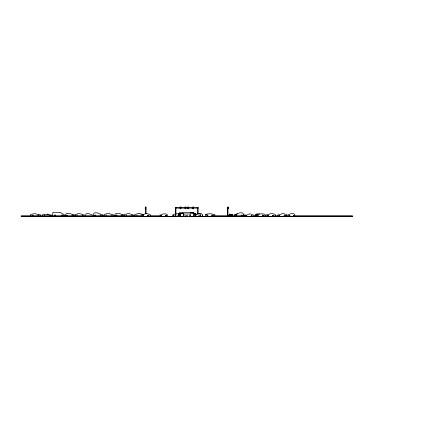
<?xml version="1.0" encoding="UTF-8"?>
<svg xmlns="http://www.w3.org/2000/svg" width="424" height="424" viewBox="0 0 424 424"><rect width="100%" height="100%" fill="white"/><g stroke="black" fill="none" stroke-linecap="round" stroke-linejoin="round"><path stroke-width="0.64" d="M167.427 216.203L167.427 214.767L165.848 213.86L162.832 213.95L161.878 214.767L159.519 215.127M182.606 212.588L179.527 212.588L178.912 213.574L178.912 215.758L178.912 214.904M195.782 216.203L195.787 215.048L196.927 213.95L199.858 213.86L200.791 214.767L200.791 216.203M195.92 214.788L195.612 213.871M229.517 214.115L229.527 214.406M229.623 214.115L228.716 215.869M234.398 215.89L234.424 214.613C237.239 214.396 239.449 211.995 242.539 212.965L243.678 214.279L243.678 215.89M205.285 215.869L205.523 214.47L206.833 214.406M52.438 215.896L52.958 212.371L60.394 212.371L62.397 213.85L64.077 214.3L64.135 215.896M85.457 215.297L86.231 213.696L88.743 213.638L92.448 215M179.887 216.542L180.338 214.618M195.83 215.657L195.983 215.318M200.276 215.604L200.451 215.212M235.018 214.867L235.251 214.47L237.504 213.982M180.067 215.233L180.306 214.374L180.067 215.021L180.73 215.021M198.909 215.604L199.105 215.212M173.056 215.933L173.814 215.286M177.592 215.933L178.35 215.286M228.817 215.927L229.506 214.295L228.891 215.927M206.536 215.726L207.5 215.249L207.887 215.726M211.21 215.726L211.353 215.424M180.067 215.599L180.677 213.569L183.189 213.521M179.887 215.768L180.227 215.132L179.887 215.556L180.497 215.556M229.813 214.417L229.739 214.82M180.067 215.021L180.613 214.062M141.902 215.705L142.48 215.122L143.487 215.705M142.051 215.742L142.522 215.27L143.339 215.742M147.472 215.705L148.05 215.122L149.057 215.705M147.621 215.742L148.093 215.27L148.909 215.742M256.584 215.657L257.209 215.032L258.296 215.657M256.769 215.71L257.262 215.217L258.11 215.71M262.191 215.657L262.816 215.032L263.903 215.657M262.377 215.71L262.864 215.217L263.717 215.71M267.014 215.731L267.608 215.138L268.641 215.731M267.221 215.79L267.666 215.344L268.434 215.79M272.404 215.731L273.003 215.138L274.031 215.731M272.611 215.79L273.056 215.344L273.825 215.79M283.979 215.726L284.525 215.185L285.463 215.726M284.091 215.758L284.552 215.297L285.352 215.758M293.297 215.774L294.203 215.254M293.413 215.805L294.171 215.366M180.067 214.724L180.778 213.564M179.887 215.556L180.317 214.915M160.32 215.604L160.998 215.212L161.677 215.604M160.41 215.657L160.998 215.318L161.586 215.657M165.429 215.604L166.113 215.212L166.791 215.604M165.524 215.657L166.113 215.318L166.701 215.657M232.691 214.751L231.61 214.714M196.831 214.369C198.437 212.366 203.228 213.208 202.73 216.102M231.859 214.581L230.799 214.724M232.755 214.761L231.79 215.085M54.245 215.09L55.645 215.09M54.383 215.228L55.507 215.228M61.644 215.09L63.044 215.09M61.782 215.228L62.906 215.228M66.398 215.244L67.628 215.244M72.053 215.244L73.283 215.244M82.357 215.201L82.934 215.122M115.863 215.244L117.093 215.244M121.518 215.244L122.748 215.244M131.62 215.201L132.198 215.122M245.454 215.742L246.54 215.742M251.088 215.742L252.174 215.742M288.85 215.381L289.454 215.254L289.979 215.774M288.829 215.524L289.428 215.366L289.862 215.805M37.9 215.275L39.029 215.275M100.064 215.212L101.135 215.18M235.776 215.18L236.846 215.212M32.06 215.275L33.22 215.275M94.674 215.212L95.835 215.212M241.081 215.212L242.237 215.212M287.832 214.878C289.884 214.353 292.873 212.228 294.712 214.507L294.908 215.148M244.611 215.328L247.16 214.92L248.883 214.014L251.024 214.014L252.651 214.92L253.663 214.92M277.513 214.994L280.253 214.56L281.976 213.654L284.117 213.654L285.744 214.56L286.757 214.56L286.757 216.198M265.885 214.957L268.631 214.565L270.279 213.701L272.754 213.701L275.123 214.369L275.409 216.224M255.688 214.973C258.762 214.332 261.804 212.949 264.931 214.486L264.936 216.155M230.036 214.385L229.628 214.602L229.941 214.92M140.731 214.989L143.354 214.645L145.591 213.611L147.6 213.611L149.603 214.645L150.366 214.645L150.366 216.108M145.718 207.765L145.999 207.765L145.718 208.046M198.167 207.765L175.435 207.765L175.435 208.046L198.167 208.046M190.387 212.371L193.62 212.371L194.059 213.85M182.707 212.44L190.895 212.44M190.662 212.588L193.736 212.588L194.351 213.574M190.652 213.288L193.275 213.288L193.906 214.327L193.906 215.864M178.912 213.574L183.221 213.574M192.952 213.632L195.491 213.627M193.249 213.823L193.885 213.823M183.348 213.988L190.917 213.988M194.749 213.988L195.029 213.988L195.029 216.558M178.912 214.364L179.363 214.364M195.793 214.491L195.57 213.791M183.237 215.021L183.899 215.021L183.656 214.374L183.899 215.599M44.25 215.095L44.674 215.095M49.507 215.095L50.18 215.244M66.817 215.116L67.215 215.116M72.467 215.116L72.864 215.116M76.998 215.122L77.433 215.122M95.04 215.101L95.427 215.101M100.44 215.101L100.827 215.101M106.021 215.09L106.456 215.09M111.793 215.09L112.228 215.09M116.282 215.116L116.68 215.116M121.937 215.116L122.329 215.116M126.262 215.122L126.702 215.122M136.83 215.09L137.265 215.09M180.661 215.101L180.126 215.101L180.126 215.593M183.306 215.101L183.841 215.101L183.841 215.593M193.402 215.095L193.863 215.095M206.901 215.074L207.924 215.297M211.587 215.074L212.302 215.074M213.876 215.074L214.221 215.074M236.083 215.101L236.475 215.101M241.484 215.101L242.21 215.297M32.484 215.143L32.865 215.143M38.261 215.143L38.637 215.143M202.428 215.159L202.73 215.668M228.552 215.169L228.955 215.169M230.799 215.169L232.251 215.169M278.897 215.185L279.829 215.726M278.918 215.297L279.718 215.758M141.022 215.731L21.2 215.731L21.2 216.558L352.402 216.558L352.402 215.731L294.807 215.731M150.239 215.731L159.403 215.731M227.942 215.731L212.514 215.731L212.551 216.558M228.605 215.731L241.182 215.731M242.507 215.731L244.494 215.731M245.83 215.657L246.169 215.657M251.464 215.657L251.798 215.657M253.102 215.731L255.746 215.731M265.016 215.731L266.341 215.731M274.943 215.731L278.255 215.731M286.2 215.731L288.188 215.731M21.2 216.351L177.545 216.558M352.402 216.351L196.058 216.558M205.709 214.406C208.815 213.283 212.154 213.712 215.127 214.989M259.785 213.95L256.774 213.86L255.19 214.767L255.19 216.203M178.965 213.791L175.584 213.828L172.727 214.873L172.499 216.134M51.755 215.053C50.843 215.604 44.329 212.922 48.135 214.645L42.458 214.645L42.458 216.166M243.652 214.851L244.887 215.01M143.317 214.745L140.365 213.606C138.309 212.965 136.724 214.364 134.811 214.39L134.811 216.176M113.977 215.053L111.438 214.518L109.562 213.606C107.5 212.965 105.915 214.364 104.007 214.39L104.007 216.176M229.861 214.92L230.725 215.095M133.724 215.079C131.133 214.417 128.016 212.509 125.483 214.491L124.577 214.491L124.577 216.161M84.461 215.079C81.869 214.417 78.753 212.509 76.214 214.491L75.313 214.491L75.313 216.161M229.956 214.385L230.725 214.624M178.154 215.228L178.859 215.954M173.607 215.228L174.264 215.954M207.267 215.074L207.744 215.684M200.425 215.318L200.578 215.657M199.1 215.318L199.254 215.657M183.353 214.062L183.899 215.021M178.912 214.708L178.965 215.148M124.179 216.166L123.967 214.804L121.386 214.433L119.722 213.495L116.028 213.495L114.989 214.433L114.899 216.166M74.714 216.166L74.502 214.804L71.921 214.433L70.257 213.495L66.563 213.495L65.524 214.433L65.434 216.166M102.518 215.89L102.491 214.613C99.677 214.396 97.462 211.995 94.377 212.965L93.232 214.279L93.232 215.89M40.46 216.134L40.455 214.677L37.169 214.48L35.839 213.776L33.729 213.776L30.576 214.48L30.576 216.134M321.54 216.558L320.512 216.558M290.684 216.558L289.656 216.558M259.827 216.558L258.799 216.558M229.702 214.115L229.702 214.39M227.942 216.558L227.964 207.416L227.524 207.416L227.524 216.351M213.542 215.731L213.542 216.558M213.277 215.731L213.277 216.558M213.028 215.731L213.028 216.558M212.816 215.731L212.816 216.558M212.652 215.731L212.652 216.558M198.114 213.797L198.114 207.416L197.669 207.416L197.669 213.797M194.515 213.988L194.515 214.502M194.515 216.558L189.369 216.558M190.016 214.47L190.016 215.864M187.927 207.765L187.927 208.046M187.827 216.558L187.827 215.731L185.77 215.731L185.77 216.558M185.908 215.731L185.908 216.558M185.675 207.765L185.675 208.046M184.228 216.558L179.087 216.558M175.928 216.351L175.928 207.416L175.488 207.416L175.488 216.558M146.079 213.797L146.079 207.416L145.639 207.416L145.639 213.797M114.798 216.558L113.77 216.558M83.941 216.558L82.913 216.558M53.085 216.558L52.057 216.558M193.842 215.275L193.794 215.864L193.821 215.275M145.755 207.018L145.225 207.018L145.225 208.793L145.755 208.793L145.755 207.018M180.916 207.018L180.105 207.018L180.105 208.793L180.916 208.793L180.916 207.018M185.86 207.018L185.049 207.018L185.049 208.793L185.86 208.793L185.86 207.018M188.548 207.018L187.742 207.018L187.742 208.793L188.548 208.793L188.548 207.018M193.492 207.018L192.682 207.018L192.682 208.793L193.492 208.793L193.492 207.018M228.377 207.018L227.847 207.018L227.847 208.793L228.377 208.793L228.377 207.018M227.884 207.765L227.603 208.046L227.884 207.765M190.106 215.275L190.159 215.864L190.079 215.275"/></g></svg>
